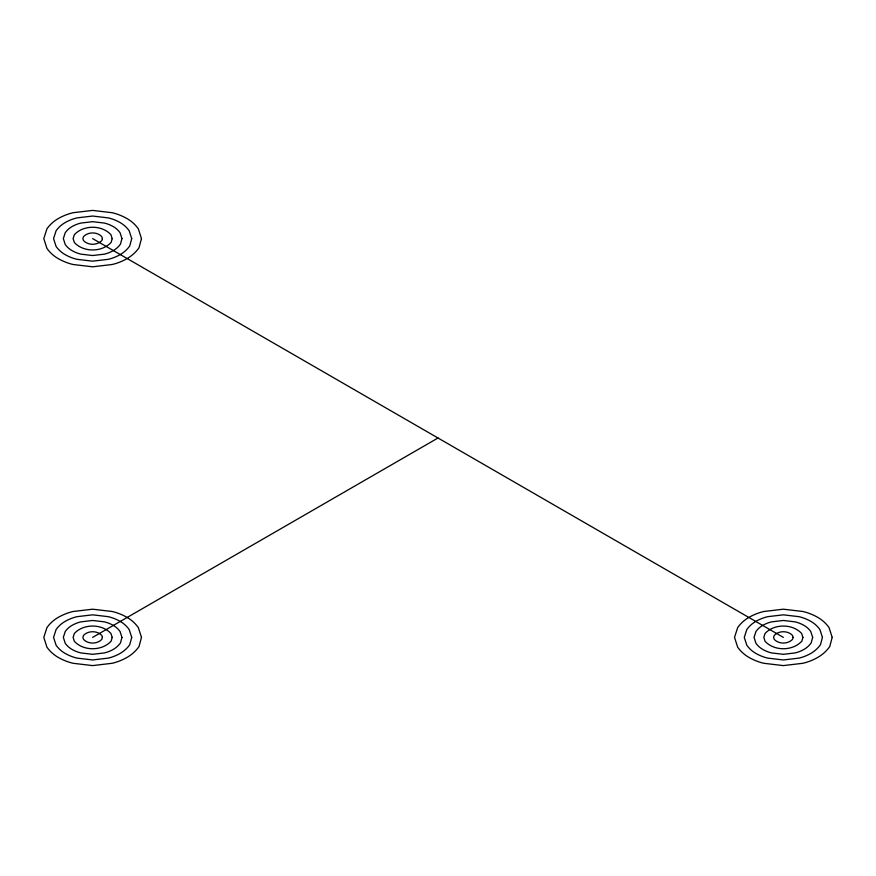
<?xml version="1.0" encoding="UTF-8"?>
<svg xmlns="http://www.w3.org/2000/svg" width="876" height="876" viewBox="0 0 876 876"><rect width="100%" height="100%" fill="white"/><g stroke="black" fill="none" stroke-linecap="round" stroke-linejoin="round"><path stroke-width="1.31" d="M92.637 637.389L438 438M92.637 238.611L783.363 637.389M102.404 238.611L101.912 240.451C97.378 245.499 88.104 245.565 83.505 240.582L82.87 238.611L83.505 236.64C88.06 231.702 97.225 231.702 101.78 236.64L102.404 238.611M112.183 238.611L111.186 242.302C102.109 252.398 83.57 252.529 74.372 242.542L73.102 238.611L74.372 234.669C83.472 224.793 101.813 224.793 110.913 234.669L112.183 238.611M121.95 238.611L120.461 244.141A22.699 22.699 0 0 1 113.365 250.569A33.485 33.485 0 0 1 104.408 254.139L92.637 255.529L80.877 254.139A33.485 33.485 0 0 1 71.92 250.569A21.385 21.385 0 0 1 65.24 244.513L63.335 238.611L65.24 232.698A21.385 21.385 0 0 1 71.92 226.643A33.485 33.485 0 0 1 80.877 223.073L92.637 221.683L104.408 223.073A33.485 33.485 0 0 1 113.365 226.643A21.385 21.385 0 0 1 120.045 232.698L121.95 238.611M131.718 238.611L129.736 245.992A30.277 30.277 0 0 1 120.275 254.555A44.654 44.654 0 0 1 108.328 259.318L92.637 261.168L76.957 259.318A44.654 44.654 0 0 1 65.01 254.555A28.514 28.514 0 0 1 56.108 246.484L53.567 238.611L56.108 230.727A28.514 28.514 0 0 1 65.01 222.657A44.654 44.654 0 0 1 76.957 217.894L92.637 216.043L108.328 217.894A44.654 44.654 0 0 1 120.275 222.657A28.514 28.514 0 0 1 129.177 230.727L131.718 238.611M141.485 238.611L138.999 247.831A37.843 37.843 0 0 1 127.173 258.551A55.812 55.812 0 0 1 112.248 264.497L92.637 266.808L73.026 264.497A55.812 55.812 0 0 1 58.101 258.551A35.631 35.631 0 0 1 46.965 248.456L43.8 238.611L46.965 228.756A35.631 35.631 0 0 1 58.101 218.671A55.812 55.812 0 0 1 73.026 212.726L92.637 210.404L112.248 212.726A55.812 55.812 0 0 1 127.173 218.671A35.631 35.631 0 0 1 138.309 228.756L141.485 238.611M102.404 637.389L101.912 639.239C97.378 644.287 88.104 644.353 83.505 639.36L82.87 637.389L83.505 635.418C88.06 630.49 97.225 630.49 101.78 635.418L102.404 637.389M112.183 637.389L111.186 641.079C102.109 651.186 83.57 651.306 74.372 641.331L73.102 637.389L74.372 633.457C83.472 623.581 101.813 623.581 110.913 633.457L112.183 637.389M121.95 637.389L120.461 642.929A22.699 22.699 0 0 1 113.365 649.357A33.485 33.485 0 0 1 104.408 652.927L92.637 654.317L80.877 652.927A33.485 33.485 0 0 1 71.92 649.357A21.385 21.385 0 0 1 65.24 643.302L63.335 637.389L65.24 631.486A21.385 21.385 0 0 1 71.92 625.431A33.485 33.485 0 0 1 80.877 621.861L92.637 620.471L104.408 621.861A33.485 33.485 0 0 1 113.365 625.431A21.385 21.385 0 0 1 120.045 631.486L121.95 637.389M131.718 637.389L129.736 644.78A30.277 30.277 0 0 1 120.275 653.343A44.654 44.654 0 0 1 108.328 658.106L92.637 659.957L76.957 658.106A44.654 44.654 0 0 1 65.01 653.343A28.514 28.514 0 0 1 56.108 645.273L53.567 637.389L56.108 629.515A28.514 28.514 0 0 1 65.01 621.445A44.654 44.654 0 0 1 76.957 616.682L92.637 614.832L108.328 616.682A44.654 44.654 0 0 1 120.275 621.445A28.514 28.514 0 0 1 129.177 629.515L131.718 637.389M141.485 637.389L138.999 646.619A37.843 37.843 0 0 1 127.173 657.328A55.812 55.812 0 0 1 112.248 663.274L92.637 665.596L73.026 663.274A55.812 55.812 0 0 1 58.101 657.328A35.631 35.631 0 0 1 46.965 647.244L43.8 637.389L46.965 627.544A35.631 35.631 0 0 1 58.101 617.449A55.812 55.812 0 0 1 73.026 611.503L92.637 609.192L112.248 611.503A55.812 55.812 0 0 1 127.173 617.449A35.631 35.631 0 0 1 138.309 627.544L141.485 637.389M793.13 637.389L792.627 639.239C788.093 644.287 778.83 644.353 774.22 639.36L773.596 637.389L774.22 635.418C778.775 630.49 787.94 630.49 792.495 635.418L793.13 637.389M802.898 637.389L801.901 641.079C792.824 651.186 774.296 651.306 765.087 641.331L763.817 637.389L765.087 633.457C774.187 623.581 792.528 623.581 801.628 633.457L802.898 637.389M812.665 637.389L811.176 642.929A22.699 22.699 0 0 1 804.08 649.357A33.485 33.485 0 0 1 795.123 652.927L783.363 654.317L771.592 652.927A33.485 33.485 0 0 1 762.635 649.357A21.385 21.385 0 0 1 755.955 643.302L754.05 637.389L755.955 631.486A21.385 21.385 0 0 1 762.635 625.431A33.485 33.485 0 0 1 771.592 621.861L783.363 620.471L795.123 621.861A33.485 33.485 0 0 1 804.08 625.431A21.385 21.385 0 0 1 810.76 631.486L812.665 637.389M822.433 637.389L820.451 644.78A30.277 30.277 0 0 1 810.99 653.343A44.654 44.654 0 0 1 799.043 658.106L783.363 659.957L767.672 658.106A44.654 44.654 0 0 1 755.725 653.343A28.514 28.514 0 0 1 746.823 645.273L744.282 637.389L746.823 629.515A28.514 28.514 0 0 1 755.725 621.445A44.654 44.654 0 0 1 767.672 616.682L783.363 614.832L799.043 616.682A44.654 44.654 0 0 1 810.99 621.445A28.514 28.514 0 0 1 819.892 629.515L822.433 637.389M832.2 637.389L829.725 646.619A37.843 37.843 0 0 1 817.899 657.328A55.812 55.812 0 0 1 802.974 663.274L783.363 665.596L763.752 663.274A55.812 55.812 0 0 1 748.827 657.328A35.631 35.631 0 0 1 737.691 647.244L734.515 637.389L737.691 627.544A35.631 35.631 0 0 1 748.827 617.449A55.812 55.812 0 0 1 763.752 611.503L783.363 609.192L802.974 611.503A55.812 55.812 0 0 1 817.899 617.449A35.631 35.631 0 0 1 829.035 627.544L832.2 637.389"/></g></svg>
